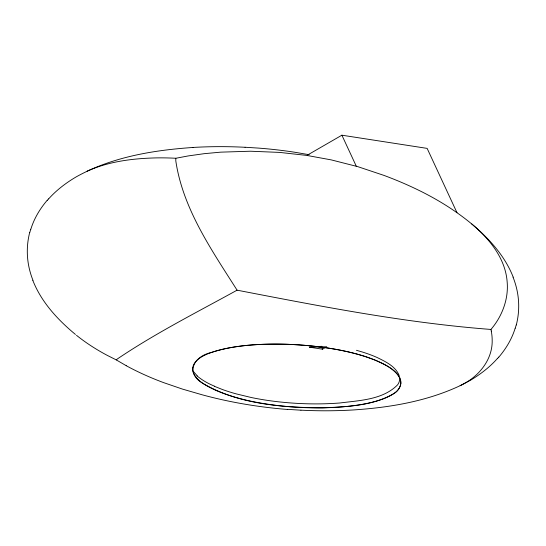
<?xml version="1.0" encoding="UTF-8"?>
<svg xmlns="http://www.w3.org/2000/svg" width="546" height="546" viewBox="0 0 546 546"><rect width="100%" height="100%" fill="white"/><g stroke="black" fill="none" stroke-linecap="round" stroke-linejoin="round"><path stroke-width="0.82" d="M472.174 224.338C456.988 211.684 440.158 201.078 422.536 192.151A328.91 189.892 0 0 0 383.947 175.396L357.787 166.646L331.19 159.876L306.852 155.433L279.627 152.409L250.43 151.222L220.748 152.15L204.252 153.672L188.199 155.931L175.86 158.258L175.798 159.746A95.557 55.166 0 0 0 175.812 160.947C182.89 208.804 211.705 250.136 237.08 290.172C321.116 306.402 405.473 322.939 490.943 329.443C502.074 316.434 508.674 299.188 507.166 281.961C505.494 258.811 489.987 239.551 472.986 225.027M29.798 232.473L30.74 229.252M516.202 324.972L515.26 328.194M47.263 200.334L48.539 198.894M498.737 357.111L497.461 358.551M76.495 335.312A227.634 131.422 0 0 0 107.275 355.385L116.278 359.91L116.557 359.657A35.231 20.338 0 0 1 117.718 358.708C155.781 333.053 196.922 312.305 237.08 290.172M307.296 155.173L341.892 135.196L427.143 148.389L457.002 212.728M309.384 347.167L322.522 349.201L326.754 346.758L309.602 347.167M469.615 380.671L460.135 385.681M460.476 385.51C477.975 377.45 492.669 360.271 492.185 340.219A150.423 86.848 0 0 0 491.27 331.019M460.435 385.537C426.911 401.378 389.728 407.575 352.989 409.978A274.85 158.681 0 0 1 300.942 410.162M87.148 171.157C108.852 161.357 132.978 158.415 156.586 157.89A165.691 95.659 0 0 1 173.027 158.122L175.86 158.258M193.011 147.468C152.948 150.218 111.889 157.03 76.385 176.774A156.286 90.226 0 0 0 48.621 198.921M245.058 147.249L258.661 148.109A286.084 165.172 0 0 1 294.901 152.266L309.145 154.709M300.942 410.196L287.339 409.336M356.449 350.286L362.066 351.931A110.824 63.984 0 0 1 377.074 357.48C385.531 361.65 395.577 366.257 399.228 375.628M214.448 386.315L222.324 389.475A134.48 77.641 0 0 0 236.309 393.905L251.303 397.522A182.494 105.358 0 0 0 276.139 401.535C297.222 404.026 318.543 404.6 339.714 403.003C359.48 400.443 382.903 399.877 397.659 384.759A28.051 16.196 0 0 0 399.665 379.579M126.242 365.697L116.278 359.91M75.437 334.445C57.692 319.738 41.305 302.068 32.794 280.316M471.778 224.01C489.032 238.506 504.9 255.876 513.206 277.129M197.243 375.839L193.755 371.881M398.246 375.341C389.981 365.247 377.081 360.66 365.124 356.49C339.544 348.485 312.701 345.229 285.988 344.253C260.899 343.7 235.265 344.676 211.241 352.511C193.769 356.299 184.773 373.171 203.153 383.517C238.964 404.415 282.234 407.493 322.87 407.828C346.894 406.756 372.618 405.978 393.898 393.536C400.075 390.206 403.303 381.64 398.614 375.866M341.892 135.196L356.251 166.127M321.123 346.191L322.522 349.201M490.943 329.443L491.277 331.019M193.004 147.44A274.85 158.681 0 0 1 245.058 147.284M214.578 386.206A71.526 41.298 0 0 1 197.038 375.921M287.305 409.452A294.39 169.963 0 0 1 201.972 394.744L182.405 389.073L163.561 382.603A258.415 149.195 0 0 1 126.215 365.711M513.042 277.15A225.102 129.962 0 0 1 516.304 324.979M515.171 328.18A187.251 108.108 0 0 1 498.819 357.139M497.379 358.531A156.286 90.226 0 0 1 469.683 380.712M32.958 280.296A225.102 129.962 0 0 1 29.696 232.466M30.829 229.265A187.251 108.108 0 0 1 47.181 200.307M192.649 368.004L192.629 369.649A30.405 17.554 0 0 0 193.079 372.031C196.874 381.497 207.016 386.158 215.677 390.301C237.462 399.59 261.043 403.849 284.486 406.292C306.292 408.347 328.323 408.538 350.109 406.101C362.005 404.668 373.942 402.579 385.135 398.164C391.707 395.311 399.993 391.216 400.921 383.224C399.822 370.475 385.374 364.987 375.375 360.23C354.729 351.938 332.548 348.225 310.524 345.857C289.052 343.748 267.363 343.379 245.877 345.516C232.992 346.928 220.004 348.99 207.89 353.781C201.563 356.524 193.823 360.449 192.649 368.004"/></g></svg>
